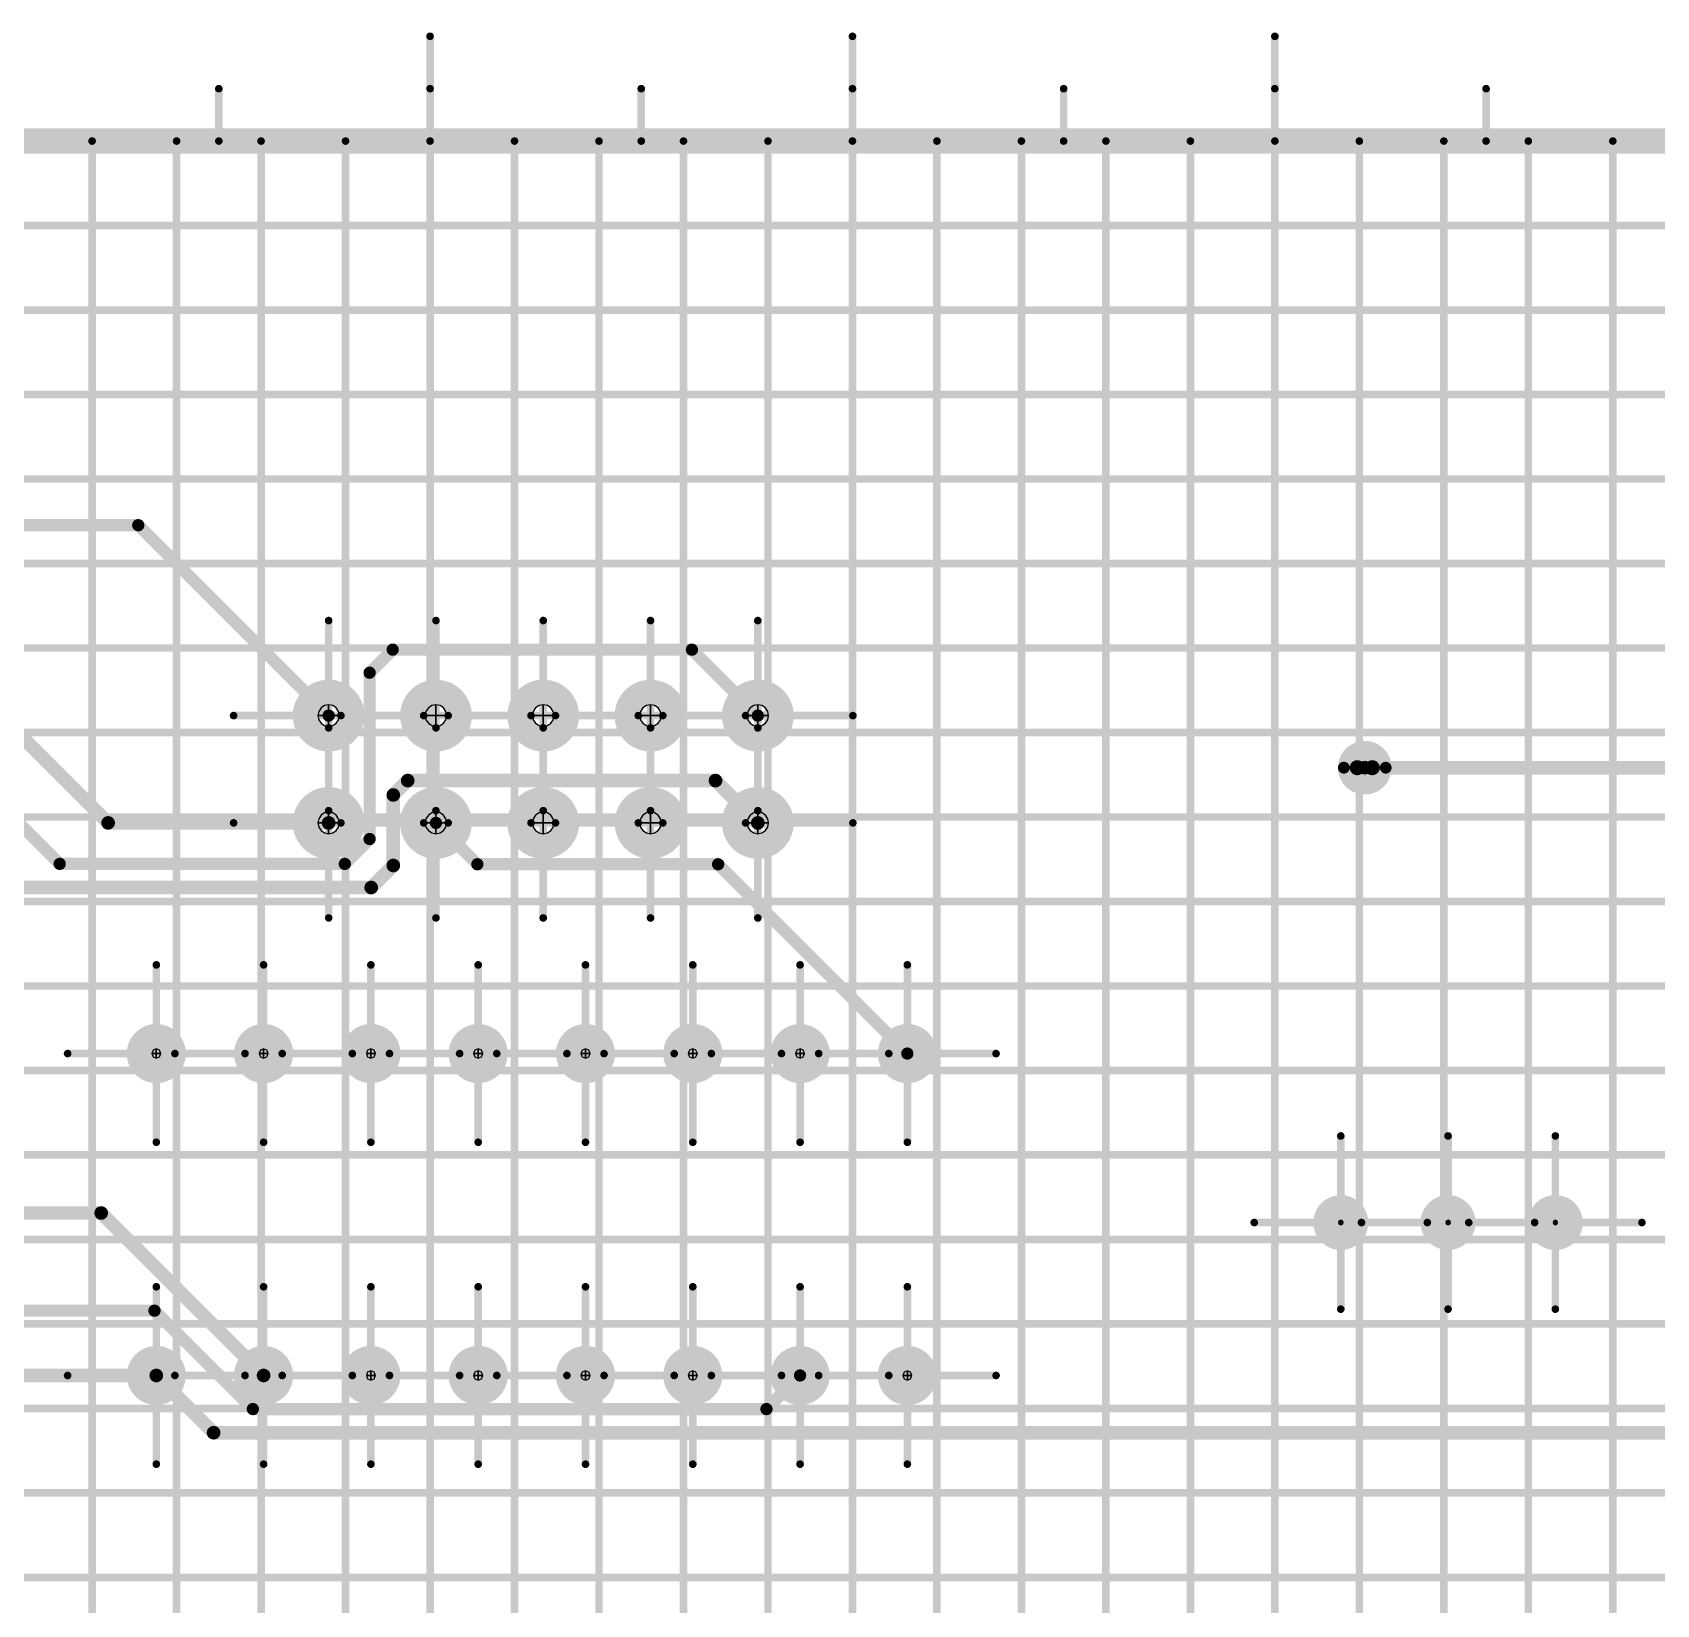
# Model space of a CAD drawing. Header units: millimetres. Extents: x 57 to 898, y 51 to 645.
# Drawn here: x 649.65 to 688.1, y 482.78 to 519.99 of the extents above; entities that cross this region are included whole.
import ezdxf

# ---------------------------------------------------------------- set-up
doc = ezdxf.new("R2010")
doc.units = ezdxf.units.MM
for name, color, linetype in [('Mechanical11', 56, 'Continuous'), ('Mechanical12', 56, 'Continuous'), ('Mechanical7', 56, 'Continuous'), ('Mechanical9', 56, 'Continuous')]:
    doc.layers.add(name, color=color, linetype=linetype)

msp = doc.modelspace()

# ---------------------------------------------------------------- linework, layer by layer
at = {"layer": 'Mechanical11', "color": 7}
for p, q in [((656.665, 503.823), (656.41, 503.823)), ((656.41, 503.823), (656.429, 503.726)), ((656.429, 503.726), (656.485, 503.643)), ((656.665, 503.568), (656.665, 503.823)), ((656.665, 503.823), (656.665, 503.568)), ((656.92, 503.823), (656.665, 503.823)), ((656.845, 503.643), (656.9, 503.726)), ((656.9, 503.726), (656.92, 503.823)), ((659.205, 503.823), (658.95, 503.823)), ((658.95, 503.823), (658.969, 503.726)), ((658.969, 503.726), (659.025, 503.643)), ((659.205, 503.568), (659.205, 503.823)), ((659.205, 503.823), (659.205, 503.568)), ((659.46, 503.823), (659.205, 503.823)), ((659.385, 503.643), (659.44, 503.726)), ((659.44, 503.726), (659.46, 503.823)), ((661.745, 503.823), (661.49, 503.823)), ((661.49, 503.823), (661.509, 503.726)), ((661.509, 503.726), (661.565, 503.643)), ((661.745, 503.568), (661.745, 503.823)), ((661.745, 503.823), (661.745, 503.568)), ((662, 503.823), (661.745, 503.823)), ((661.925, 503.643), (661.98, 503.726)), ((661.98, 503.726), (662, 503.823)), ((664.285, 503.823), (664.03, 503.823)), ((664.03, 503.823), (664.049, 503.726)), ((664.049, 503.726), (664.105, 503.643)), ((664.285, 503.568), (664.285, 503.823)), ((664.285, 503.823), (664.285, 503.568)), ((664.54, 503.823), (664.285, 503.823)), ((664.465, 503.643), (664.52, 503.726)), ((664.52, 503.726), (664.54, 503.823)), ((666.825, 503.823), (666.57, 503.823)), ((666.57, 503.823), (666.589, 503.726)), ((666.589, 503.726), (666.645, 503.643)), ((666.825, 503.568), (666.825, 503.823)), ((666.825, 503.823), (666.825, 503.568)), ((667.08, 503.823), (666.825, 503.823)), ((667.005, 503.643), (667.06, 503.726)), ((667.06, 503.726), (667.08, 503.823)), ((656.485, 503.643), (656.567, 503.588)), ((656.567, 503.588), (656.665, 503.568)), ((656.665, 503.568), (656.762, 503.588)), ((656.762, 503.588), (656.845, 503.643)), ((659.025, 503.643), (659.107, 503.588)), ((659.107, 503.588), (659.205, 503.568)), ((659.205, 503.568), (659.302, 503.588)), ((659.302, 503.588), (659.385, 503.643)), ((661.565, 503.643), (661.647, 503.588)), ((661.647, 503.588), (661.745, 503.568)), ((661.745, 503.568), (661.842, 503.588)), ((661.842, 503.588), (661.925, 503.643)), ((664.105, 503.643), (664.187, 503.588)), ((664.187, 503.588), (664.285, 503.568)), ((664.285, 503.568), (664.382, 503.588)), ((664.382, 503.588), (664.465, 503.643)), ((666.645, 503.643), (666.727, 503.588)), ((666.727, 503.588), (666.825, 503.568)), ((666.825, 503.568), (666.922, 503.588)), ((666.922, 503.588), (667.005, 503.643)), ((656.665, 501.283), (656.41, 501.283)), ((656.41, 501.283), (656.429, 501.186)), ((656.429, 501.186), (656.485, 501.103)), ((656.485, 501.103), (656.567, 501.048)), ((656.567, 501.048), (656.665, 501.028)), ((656.665, 501.028), (656.665, 501.283)), ((656.665, 501.283), (656.665, 501.028)), ((656.92, 501.283), (656.665, 501.283)), ((656.665, 501.028), (656.762, 501.048)), ((656.762, 501.048), (656.845, 501.103)), ((656.845, 501.103), (656.9, 501.186)), ((656.9, 501.186), (656.92, 501.283)), ((659.205, 501.283), (658.95, 501.283)), ((658.95, 501.283), (658.969, 501.186)), ((658.969, 501.186), (659.025, 501.103)), ((659.025, 501.103), (659.107, 501.048)), ((659.107, 501.048), (659.205, 501.028)), ((659.205, 501.028), (659.205, 501.283)), ((659.205, 501.283), (659.205, 501.028)), ((659.46, 501.283), (659.205, 501.283)), ((659.205, 501.028), (659.302, 501.048)), ((659.302, 501.048), (659.385, 501.103)), ((659.385, 501.103), (659.44, 501.186)), ((659.44, 501.186), (659.46, 501.283)), ((661.745, 501.283), (661.49, 501.283)), ((661.49, 501.283), (661.509, 501.186)), ((661.509, 501.186), (661.565, 501.103)), ((661.565, 501.103), (661.647, 501.048)), ((661.647, 501.048), (661.745, 501.028)), ((661.745, 501.028), (661.745, 501.283)), ((661.745, 501.283), (661.745, 501.028)), ((662, 501.283), (661.745, 501.283)), ((661.745, 501.028), (661.842, 501.048)), ((661.842, 501.048), (661.925, 501.103)), ((661.925, 501.103), (661.98, 501.186)), ((661.98, 501.186), (662, 501.283)), ((664.285, 501.283), (664.03, 501.283)), ((664.03, 501.283), (664.049, 501.186)), ((664.049, 501.186), (664.105, 501.103)), ((664.105, 501.103), (664.187, 501.048)), ((664.187, 501.048), (664.285, 501.028)), ((664.285, 501.028), (664.285, 501.283)), ((664.285, 501.283), (664.285, 501.028)), ((664.54, 501.283), (664.285, 501.283)), ((664.285, 501.028), (664.382, 501.048)), ((664.382, 501.048), (664.465, 501.103)), ((664.465, 501.103), (664.52, 501.186)), ((664.52, 501.186), (664.54, 501.283)), ((666.825, 501.283), (666.57, 501.283)), ((666.57, 501.283), (666.589, 501.186)), ((666.589, 501.186), (666.645, 501.103)), ((666.645, 501.103), (666.727, 501.048)), ((666.727, 501.048), (666.825, 501.028)), ((666.825, 501.028), (666.825, 501.283)), ((666.825, 501.283), (666.825, 501.028)), ((667.08, 501.283), (666.825, 501.283)), ((666.825, 501.028), (666.922, 501.048)), ((666.922, 501.048), (667.005, 501.103)), ((667.005, 501.103), (667.06, 501.186)), ((667.06, 501.186), (667.08, 501.283)), ((652.508, 495.9), (652.477, 495.823)), ((652.477, 495.823), (652.585, 495.823)), ((652.585, 495.932), (652.508, 495.9)), ((652.661, 495.9), (652.585, 495.932)), ((652.585, 495.932), (652.585, 495.823)), ((652.585, 495.823), (652.585, 495.932)), ((652.585, 495.823), (652.693, 495.823)), ((652.693, 495.823), (652.661, 495.9)), ((655.048, 495.9), (655.017, 495.823)), ((655.017, 495.823), (655.125, 495.823)), ((655.125, 495.932), (655.048, 495.9)), ((655.201, 495.9), (655.125, 495.932)), ((655.125, 495.932), (655.125, 495.823)), ((655.125, 495.823), (655.125, 495.932)), ((655.125, 495.823), (655.233, 495.823)), ((655.233, 495.823), (655.201, 495.9)), ((657.588, 495.9), (657.557, 495.823)), ((657.557, 495.823), (657.665, 495.823)), ((657.665, 495.932), (657.588, 495.9)), ((657.741, 495.9), (657.665, 495.932)), ((657.665, 495.932), (657.665, 495.823)), ((657.665, 495.823), (657.665, 495.932)), ((657.665, 495.823), (657.773, 495.823)), ((657.773, 495.823), (657.741, 495.9)), ((660.128, 495.9), (660.097, 495.823)), ((660.097, 495.823), (660.205, 495.823)), ((660.205, 495.932), (660.128, 495.9)), ((660.281, 495.9), (660.205, 495.932)), ((660.205, 495.932), (660.205, 495.823)), ((660.205, 495.823), (660.205, 495.932)), ((660.205, 495.823), (660.313, 495.823)), ((660.313, 495.823), (660.281, 495.9)), ((662.668, 495.9), (662.637, 495.823)), ((662.637, 495.823), (662.745, 495.823)), ((662.745, 495.932), (662.668, 495.9)), ((662.821, 495.9), (662.745, 495.932)), ((662.745, 495.932), (662.745, 495.823)), ((662.745, 495.823), (662.745, 495.932)), ((662.745, 495.823), (662.853, 495.823)), ((662.853, 495.823), (662.821, 495.9)), ((665.208, 495.9), (665.177, 495.823)), ((665.177, 495.823), (665.285, 495.823)), ((665.285, 495.932), (665.208, 495.9)), ((665.361, 495.9), (665.285, 495.932)), ((665.285, 495.932), (665.285, 495.823)), ((665.285, 495.823), (665.285, 495.932)), ((665.285, 495.823), (665.393, 495.823)), ((665.393, 495.823), (665.361, 495.9)), ((667.748, 495.9), (667.717, 495.823)), ((667.717, 495.823), (667.825, 495.823)), ((667.825, 495.932), (667.748, 495.9)), ((667.901, 495.9), (667.825, 495.932)), ((667.825, 495.932), (667.825, 495.823)), ((667.825, 495.823), (667.825, 495.932)), ((667.825, 495.823), (667.933, 495.823)), ((667.933, 495.823), (667.901, 495.9)), ((670.288, 495.9), (670.257, 495.823)), ((670.257, 495.823), (670.365, 495.823)), ((670.365, 495.932), (670.288, 495.9)), ((670.441, 495.9), (670.365, 495.932)), ((670.365, 495.932), (670.365, 495.823)), ((670.365, 495.823), (670.365, 495.932)), ((670.365, 495.823), (670.473, 495.823)), ((670.473, 495.823), (670.441, 495.9)), ((680.587, 491.862), (680.571, 491.823)), ((680.571, 491.823), (680.625, 491.823)), ((680.625, 491.877), (680.587, 491.862)), ((680.663, 491.862), (680.625, 491.877)), ((680.625, 491.877), (680.625, 491.823)), ((680.625, 491.823), (680.625, 491.877)), ((680.625, 491.823), (680.679, 491.823)), ((680.625, 491.823), (680.625, 491.769)), ((680.679, 491.823), (680.625, 491.823)), ((680.625, 491.769), (680.663, 491.785)), ((680.679, 491.823), (680.663, 491.862)), ((680.663, 491.785), (680.679, 491.823)), ((683.127, 491.862), (683.111, 491.823)), ((683.111, 491.823), (683.165, 491.823)), ((683.165, 491.877), (683.127, 491.862)), ((683.203, 491.862), (683.165, 491.877)), ((683.165, 491.877), (683.165, 491.823)), ((683.165, 491.823), (683.165, 491.877)), ((683.165, 491.823), (683.219, 491.823)), ((683.165, 491.823), (683.165, 491.769)), ((683.219, 491.823), (683.165, 491.823)), ((683.165, 491.769), (683.203, 491.785)), ((683.219, 491.823), (683.203, 491.862)), ((683.203, 491.785), (683.219, 491.823)), ((685.667, 491.862), (685.651, 491.823)), ((685.651, 491.823), (685.705, 491.823)), ((685.705, 491.877), (685.667, 491.862)), ((685.743, 491.862), (685.705, 491.877)), ((685.705, 491.877), (685.705, 491.823)), ((685.705, 491.823), (685.705, 491.877)), ((685.705, 491.823), (685.759, 491.823)), ((685.705, 491.823), (685.705, 491.769)), ((685.759, 491.823), (685.705, 491.823)), ((685.705, 491.769), (685.743, 491.785)), ((685.759, 491.823), (685.743, 491.862)), ((685.743, 491.785), (685.759, 491.823)), ((652.508, 488.28), (652.477, 488.203)), ((652.585, 488.312), (652.508, 488.28)), ((652.661, 488.28), (652.585, 488.312)), ((652.585, 488.312), (652.585, 488.203)), ((652.585, 488.203), (652.585, 488.312)), ((652.693, 488.203), (652.661, 488.28)), ((655.048, 488.28), (655.017, 488.203)), ((655.125, 488.312), (655.048, 488.28)), ((655.201, 488.28), (655.125, 488.312)), ((655.125, 488.312), (655.125, 488.203)), ((655.125, 488.203), (655.125, 488.312)), ((655.233, 488.203), (655.201, 488.28)), ((657.588, 488.28), (657.557, 488.203)), ((657.665, 488.312), (657.588, 488.28)), ((657.741, 488.28), (657.665, 488.312)), ((657.665, 488.312), (657.665, 488.203)), ((657.665, 488.203), (657.665, 488.312)), ((657.773, 488.203), (657.741, 488.28)), ((660.128, 488.28), (660.097, 488.203)), ((660.205, 488.312), (660.128, 488.28)), ((660.281, 488.28), (660.205, 488.312)), ((660.205, 488.312), (660.205, 488.203)), ((660.205, 488.203), (660.205, 488.312)), ((660.313, 488.203), (660.281, 488.28)), ((662.668, 488.28), (662.637, 488.203)), ((662.745, 488.312), (662.668, 488.28)), ((662.821, 488.28), (662.745, 488.312)), ((662.745, 488.312), (662.745, 488.203)), ((662.745, 488.203), (662.745, 488.312)), ((662.853, 488.203), (662.821, 488.28)), ((665.208, 488.28), (665.177, 488.203)), ((665.285, 488.312), (665.208, 488.28)), ((665.361, 488.28), (665.285, 488.312)), ((665.285, 488.312), (665.285, 488.203)), ((665.285, 488.203), (665.285, 488.312)), ((665.393, 488.203), (665.361, 488.28)), ((667.748, 488.28), (667.717, 488.203)), ((667.825, 488.312), (667.748, 488.28)), ((667.901, 488.28), (667.825, 488.312)), ((667.825, 488.312), (667.825, 488.203)), ((667.825, 488.203), (667.825, 488.312)), ((667.933, 488.203), (667.901, 488.28)), ((670.288, 488.28), (670.257, 488.203)), ((670.365, 488.312), (670.288, 488.28)), ((670.441, 488.28), (670.365, 488.312)), ((670.365, 488.312), (670.365, 488.203)), ((670.365, 488.203), (670.365, 488.312)), ((670.473, 488.203), (670.441, 488.28)), ((652.477, 488.203), (652.585, 488.203)), ((652.585, 488.203), (652.693, 488.203)), ((655.017, 488.203), (655.125, 488.203)), ((655.125, 488.203), (655.233, 488.203)), ((657.557, 488.203), (657.665, 488.203)), ((657.665, 488.203), (657.773, 488.203)), ((660.097, 488.203), (660.205, 488.203)), ((660.205, 488.203), (660.313, 488.203)), ((662.637, 488.203), (662.745, 488.203)), ((662.745, 488.203), (662.853, 488.203)), ((665.177, 488.203), (665.285, 488.203)), ((665.285, 488.203), (665.393, 488.203)), ((667.717, 488.203), (667.825, 488.203)), ((667.825, 488.203), (667.933, 488.203)), ((670.257, 488.203), (670.365, 488.203)), ((670.365, 488.203), (670.473, 488.203))]:
    msp.add_line(p, q, dxfattribs=at)
for points, const_width in [([(681.371, 502.59, 1), (681.015, 502.59, 1)], 0.356), ([(680.926, 502.59, 1), (681.104, 502.59, 1)], 0.178), ([(681.282, 502.59, 1), (681.46, 502.59, 1)], 0.178)]:
    msp.add_lwpolyline(points, format="xyb", close=True, dxfattribs=dict(at, const_width=const_width))
at = {"layer": 'Mechanical12', "color": 7}
for p, q in [((656.567, 504.059), (656.485, 504.004)), ((656.665, 504.078), (656.567, 504.059)), ((656.665, 504.078), (656.665, 503.823)), ((656.762, 504.059), (656.665, 504.078)), ((656.665, 503.823), (656.665, 504.078)), ((656.845, 504.004), (656.762, 504.059)), ((659.107, 504.059), (659.025, 504.004)), ((659.205, 504.078), (659.107, 504.059)), ((659.205, 504.078), (659.205, 503.823)), ((659.302, 504.059), (659.205, 504.078)), ((659.205, 503.823), (659.205, 504.078)), ((659.385, 504.004), (659.302, 504.059)), ((661.647, 504.059), (661.565, 504.004)), ((661.745, 504.078), (661.647, 504.059)), ((661.745, 504.078), (661.745, 503.823)), ((661.842, 504.059), (661.745, 504.078)), ((661.745, 503.823), (661.745, 504.078)), ((661.925, 504.004), (661.842, 504.059)), ((664.187, 504.059), (664.105, 504.004)), ((664.285, 504.078), (664.187, 504.059)), ((664.285, 504.078), (664.285, 503.823)), ((664.382, 504.059), (664.285, 504.078)), ((664.285, 503.823), (664.285, 504.078)), ((664.465, 504.004), (664.382, 504.059)), ((666.727, 504.059), (666.645, 504.004)), ((666.825, 504.078), (666.727, 504.059)), ((666.825, 504.078), (666.825, 503.823)), ((666.922, 504.059), (666.825, 504.078)), ((666.825, 503.823), (666.825, 504.078)), ((667.005, 504.004), (666.922, 504.059)), ((656.429, 503.921), (656.41, 503.823)), ((656.41, 503.823), (656.665, 503.823)), ((656.485, 504.004), (656.429, 503.921)), ((656.665, 503.823), (656.92, 503.823)), ((656.9, 503.921), (656.845, 504.004)), ((656.92, 503.823), (656.9, 503.921)), ((658.969, 503.921), (658.95, 503.823)), ((658.95, 503.823), (659.205, 503.823)), ((659.025, 504.004), (658.969, 503.921)), ((659.205, 503.823), (659.46, 503.823)), ((659.44, 503.921), (659.385, 504.004)), ((659.46, 503.823), (659.44, 503.921)), ((661.509, 503.921), (661.49, 503.823)), ((661.49, 503.823), (661.745, 503.823)), ((661.565, 504.004), (661.509, 503.921)), ((661.745, 503.823), (662, 503.823)), ((661.98, 503.921), (661.925, 504.004)), ((662, 503.823), (661.98, 503.921)), ((664.049, 503.921), (664.03, 503.823)), ((664.03, 503.823), (664.285, 503.823)), ((664.105, 504.004), (664.049, 503.921)), ((664.285, 503.823), (664.54, 503.823)), ((664.52, 503.921), (664.465, 504.004)), ((664.54, 503.823), (664.52, 503.921)), ((666.589, 503.921), (666.57, 503.823)), ((666.57, 503.823), (666.825, 503.823)), ((666.645, 504.004), (666.589, 503.921)), ((666.825, 503.823), (667.08, 503.823)), ((667.06, 503.921), (667.005, 504.004)), ((667.08, 503.823), (667.06, 503.921)), ((656.429, 501.381), (656.41, 501.283)), ((656.485, 501.464), (656.429, 501.381)), ((656.567, 501.519), (656.485, 501.464)), ((656.665, 501.538), (656.567, 501.519)), ((656.665, 501.538), (656.665, 501.283)), ((656.762, 501.519), (656.665, 501.538)), ((656.665, 501.283), (656.665, 501.538)), ((656.845, 501.464), (656.762, 501.519)), ((656.9, 501.381), (656.845, 501.464)), ((656.92, 501.283), (656.9, 501.381)), ((658.969, 501.381), (658.95, 501.283)), ((659.025, 501.464), (658.969, 501.381)), ((659.107, 501.519), (659.025, 501.464)), ((659.205, 501.538), (659.107, 501.519)), ((659.205, 501.538), (659.205, 501.283)), ((659.302, 501.519), (659.205, 501.538)), ((659.205, 501.283), (659.205, 501.538)), ((659.385, 501.464), (659.302, 501.519)), ((659.44, 501.381), (659.385, 501.464)), ((659.46, 501.283), (659.44, 501.381)), ((661.509, 501.381), (661.49, 501.283)), ((661.565, 501.464), (661.509, 501.381)), ((661.647, 501.519), (661.565, 501.464)), ((661.745, 501.538), (661.647, 501.519)), ((661.745, 501.538), (661.745, 501.283)), ((661.842, 501.519), (661.745, 501.538)), ((661.745, 501.283), (661.745, 501.538)), ((661.925, 501.464), (661.842, 501.519)), ((661.98, 501.381), (661.925, 501.464)), ((662, 501.283), (661.98, 501.381)), ((664.049, 501.381), (664.03, 501.283)), ((664.105, 501.464), (664.049, 501.381)), ((664.187, 501.519), (664.105, 501.464)), ((664.285, 501.538), (664.187, 501.519)), ((664.285, 501.538), (664.285, 501.283)), ((664.382, 501.519), (664.285, 501.538)), ((664.285, 501.283), (664.285, 501.538)), ((664.465, 501.464), (664.382, 501.519)), ((664.52, 501.381), (664.465, 501.464)), ((664.54, 501.283), (664.52, 501.381)), ((666.589, 501.381), (666.57, 501.283)), ((666.645, 501.464), (666.589, 501.381)), ((666.727, 501.519), (666.645, 501.464)), ((666.825, 501.538), (666.727, 501.519)), ((666.825, 501.538), (666.825, 501.283)), ((666.922, 501.519), (666.825, 501.538)), ((666.825, 501.283), (666.825, 501.538)), ((667.005, 501.464), (666.922, 501.519)), ((667.06, 501.381), (667.005, 501.464)), ((667.08, 501.283), (667.06, 501.381)), ((656.41, 501.283), (656.665, 501.283)), ((656.665, 501.283), (656.92, 501.283)), ((658.95, 501.283), (659.205, 501.283)), ((659.205, 501.283), (659.46, 501.283)), ((661.49, 501.283), (661.745, 501.283)), ((661.745, 501.283), (662, 501.283)), ((664.03, 501.283), (664.285, 501.283)), ((664.285, 501.283), (664.54, 501.283)), ((666.57, 501.283), (666.825, 501.283)), ((666.825, 501.283), (667.08, 501.283)), ((652.585, 495.823), (652.477, 495.823)), ((652.477, 495.823), (652.508, 495.747)), ((652.508, 495.747), (652.585, 495.715)), ((652.585, 495.715), (652.585, 495.823)), ((652.693, 495.823), (652.585, 495.823)), ((652.585, 495.823), (652.585, 495.715)), ((652.585, 495.715), (652.661, 495.747)), ((652.661, 495.747), (652.693, 495.823)), ((655.125, 495.823), (655.017, 495.823)), ((655.017, 495.823), (655.048, 495.747)), ((655.048, 495.747), (655.125, 495.715)), ((655.125, 495.715), (655.125, 495.823)), ((655.233, 495.823), (655.125, 495.823)), ((655.125, 495.823), (655.125, 495.715)), ((655.125, 495.715), (655.201, 495.747)), ((655.201, 495.747), (655.233, 495.823)), ((657.665, 495.823), (657.557, 495.823)), ((657.557, 495.823), (657.588, 495.747)), ((657.588, 495.747), (657.665, 495.715)), ((657.665, 495.715), (657.665, 495.823)), ((657.773, 495.823), (657.665, 495.823)), ((657.665, 495.823), (657.665, 495.715)), ((657.665, 495.715), (657.741, 495.747)), ((657.741, 495.747), (657.773, 495.823)), ((660.205, 495.823), (660.097, 495.823)), ((660.097, 495.823), (660.128, 495.747)), ((660.128, 495.747), (660.205, 495.715)), ((660.205, 495.715), (660.205, 495.823)), ((660.313, 495.823), (660.205, 495.823)), ((660.205, 495.823), (660.205, 495.715)), ((660.205, 495.715), (660.281, 495.747)), ((660.281, 495.747), (660.313, 495.823)), ((662.745, 495.823), (662.637, 495.823)), ((662.637, 495.823), (662.668, 495.747)), ((662.668, 495.747), (662.745, 495.715)), ((662.745, 495.715), (662.745, 495.823)), ((662.853, 495.823), (662.745, 495.823)), ((662.745, 495.823), (662.745, 495.715)), ((662.745, 495.715), (662.821, 495.747)), ((662.821, 495.747), (662.853, 495.823)), ((665.285, 495.823), (665.177, 495.823)), ((665.177, 495.823), (665.208, 495.747)), ((665.208, 495.747), (665.285, 495.715)), ((665.285, 495.715), (665.285, 495.823)), ((665.393, 495.823), (665.285, 495.823)), ((665.285, 495.823), (665.285, 495.715)), ((665.285, 495.715), (665.361, 495.747)), ((665.361, 495.747), (665.393, 495.823)), ((667.825, 495.823), (667.717, 495.823)), ((667.717, 495.823), (667.748, 495.747)), ((667.748, 495.747), (667.825, 495.715)), ((667.825, 495.715), (667.825, 495.823)), ((667.933, 495.823), (667.825, 495.823)), ((667.825, 495.823), (667.825, 495.715)), ((667.825, 495.715), (667.901, 495.747)), ((667.901, 495.747), (667.933, 495.823)), ((670.365, 495.823), (670.257, 495.823)), ((670.257, 495.823), (670.288, 495.747)), ((670.288, 495.747), (670.365, 495.715)), ((670.365, 495.715), (670.365, 495.823)), ((670.473, 495.823), (670.365, 495.823)), ((670.365, 495.823), (670.365, 495.715)), ((670.365, 495.715), (670.441, 495.747)), ((670.441, 495.747), (670.473, 495.823)), ((680.625, 491.823), (680.571, 491.823)), ((680.571, 491.823), (680.587, 491.785)), ((680.587, 491.785), (680.625, 491.769)), ((680.625, 491.769), (680.625, 491.823)), ((683.165, 491.823), (683.111, 491.823)), ((683.111, 491.823), (683.127, 491.785)), ((683.127, 491.785), (683.165, 491.769)), ((683.165, 491.769), (683.165, 491.823)), ((685.705, 491.823), (685.651, 491.823)), ((685.651, 491.823), (685.667, 491.785)), ((685.667, 491.785), (685.705, 491.769)), ((685.705, 491.769), (685.705, 491.823)), ((652.585, 488.203), (652.477, 488.203)), ((652.477, 488.203), (652.508, 488.127)), ((652.508, 488.127), (652.585, 488.095)), ((652.585, 488.095), (652.585, 488.203)), ((652.693, 488.203), (652.585, 488.203)), ((652.585, 488.203), (652.585, 488.095)), ((652.585, 488.095), (652.661, 488.127)), ((652.661, 488.127), (652.693, 488.203)), ((655.125, 488.203), (655.017, 488.203)), ((655.017, 488.203), (655.048, 488.127)), ((655.048, 488.127), (655.125, 488.095)), ((655.125, 488.095), (655.125, 488.203)), ((655.233, 488.203), (655.125, 488.203)), ((655.125, 488.203), (655.125, 488.095)), ((655.125, 488.095), (655.201, 488.127)), ((655.201, 488.127), (655.233, 488.203)), ((657.665, 488.203), (657.557, 488.203)), ((657.557, 488.203), (657.588, 488.127)), ((657.588, 488.127), (657.665, 488.095)), ((657.665, 488.095), (657.665, 488.203)), ((657.773, 488.203), (657.665, 488.203)), ((657.665, 488.203), (657.665, 488.095)), ((657.665, 488.095), (657.741, 488.127)), ((657.741, 488.127), (657.773, 488.203)), ((660.205, 488.203), (660.097, 488.203)), ((660.097, 488.203), (660.128, 488.127)), ((660.128, 488.127), (660.205, 488.095)), ((660.205, 488.095), (660.205, 488.203)), ((660.313, 488.203), (660.205, 488.203)), ((660.205, 488.203), (660.205, 488.095)), ((660.205, 488.095), (660.281, 488.127)), ((660.281, 488.127), (660.313, 488.203)), ((662.745, 488.203), (662.637, 488.203)), ((662.637, 488.203), (662.668, 488.127)), ((662.668, 488.127), (662.745, 488.095)), ((662.745, 488.095), (662.745, 488.203)), ((662.853, 488.203), (662.745, 488.203)), ((662.745, 488.203), (662.745, 488.095)), ((662.745, 488.095), (662.821, 488.127)), ((662.821, 488.127), (662.853, 488.203)), ((665.285, 488.203), (665.177, 488.203)), ((665.177, 488.203), (665.208, 488.127)), ((665.208, 488.127), (665.285, 488.095)), ((665.285, 488.095), (665.285, 488.203)), ((665.393, 488.203), (665.285, 488.203)), ((665.285, 488.203), (665.285, 488.095)), ((665.285, 488.095), (665.361, 488.127)), ((665.361, 488.127), (665.393, 488.203)), ((667.825, 488.203), (667.717, 488.203)), ((667.717, 488.203), (667.748, 488.127)), ((667.748, 488.127), (667.825, 488.095)), ((667.825, 488.095), (667.825, 488.203)), ((667.933, 488.203), (667.825, 488.203)), ((667.825, 488.203), (667.825, 488.095)), ((667.825, 488.095), (667.901, 488.127)), ((667.901, 488.127), (667.933, 488.203)), ((670.365, 488.203), (670.257, 488.203)), ((670.257, 488.203), (670.288, 488.127)), ((670.288, 488.127), (670.365, 488.095)), ((670.365, 488.095), (670.365, 488.203)), ((670.473, 488.203), (670.365, 488.203)), ((670.365, 488.203), (670.365, 488.095)), ((670.365, 488.095), (670.441, 488.127)), ((670.441, 488.127), (670.473, 488.203))]:
    msp.add_line(p, q, dxfattribs=at)
for points, const_width in [([(619.065, 517.423), (740.165, 517.423)], 0.6), ([(619.065, 517.423), (740.165, 517.423)], 0.6), ([(627.904, 508.33), (652.158, 508.33)], 0.29), ([(652.158, 508.33), (656.665, 503.823)], 0.29), ([(645.905, 506.823), (651.445, 501.283)], 0.323), ([(657.635, 504.838), (658.181, 505.384)], 0.29), ([(658.181, 505.384), (665.264, 505.384)], 0.29), ([(665.264, 505.384), (666.825, 503.823)], 0.29), ([(657.635, 500.901), (657.635, 504.838)], 0.29), ([(647.868, 502.742), (650.297, 500.313)], 0.29), ([(681.193, 502.59), (697.398, 502.59)], 0.323), ([(658.195, 501.944), (658.536, 502.285)], 0.323), ([(658.536, 502.285), (665.823, 502.285)], 0.323), ([(665.823, 502.285), (666.825, 501.283)], 0.323), ([(658.195, 500.275), (658.195, 501.944)], 0.323), ([(651.445, 501.283), (656.665, 501.283)], 0.323), ([(659.205, 501.283), (660.184, 500.304)], 0.29), ([(657.047, 500.313), (657.635, 500.901)], 0.29), ([(650.297, 500.313), (657.047, 500.313)], 0.29), ([(657.673, 499.753), (658.195, 500.275)], 0.323), ([(660.184, 500.304), (665.884, 500.304)], 0.29), ([(665.884, 500.304), (670.365, 495.823)], 0.29), ([(647.895, 499.753), (657.673, 499.753)], 0.323), ([(646.139, 492.049), (651.279, 492.049)], 0.323), ([(651.279, 492.049), (655.125, 488.203)], 0.323), ([(642.23, 489.737), (652.542, 489.737)], 0.29), ([(652.542, 489.737), (654.871, 487.408)], 0.29), ([(646.075, 488.203), (652.585, 488.203)], 0.323), ([(652.585, 488.203), (653.94, 486.848)], 0.323), ([(667.03, 487.408), (667.825, 488.203)], 0.29), ([(654.871, 487.408), (667.03, 487.408)], 0.29), ([(653.94, 486.848), (712.189, 486.848)], 0.323)]:
    msp.add_lwpolyline(points, dxfattribs=dict(at, const_width=const_width))
for points, const_width in [([(652.085, 508.33, 1), (652.23, 508.33, 1)], 0.145), ([(652.085, 508.33, 1), (652.23, 508.33, 1)], 0.145), ([(658.108, 505.384, 1), (658.253, 505.384, 1)], 0.145), ([(658.108, 505.384, 1), (658.253, 505.384, 1)], 0.145), ([(665.192, 505.384, 1), (665.337, 505.384, 1)], 0.145), ([(665.192, 505.384, 1), (665.337, 505.384, 1)], 0.145), ([(657.562, 504.838, 1), (657.707, 504.838, 1)], 0.145), ([(657.562, 504.838, 1), (657.707, 504.838, 1)], 0.145), ([(657.215, 503.823, 1), (656.115, 503.823, 1)], 0.6), ([(659.755, 503.823, 1), (658.655, 503.823, 1)], 0.6), ([(662.295, 503.823, 1), (661.195, 503.823, 1)], 0.6), ([(664.835, 503.823, 1), (663.735, 503.823, 1)], 0.6), ([(667.375, 503.823, 1), (666.275, 503.823, 1)], 0.6), ([(655.965, 503.823, 1), (656.265, 503.823, 1)], 0.3), ([(657.065, 503.823, 1), (657.365, 503.823, 1)], 0.3), ([(658.505, 503.823, 1), (658.805, 503.823, 1)], 0.3), ([(659.605, 503.823, 1), (659.905, 503.823, 1)], 0.3), ([(661.045, 503.823, 1), (661.345, 503.823, 1)], 0.3), ([(662.145, 503.823, 1), (662.445, 503.823, 1)], 0.3), ([(663.585, 503.823, 1), (663.885, 503.823, 1)], 0.3), ([(664.685, 503.823, 1), (664.985, 503.823, 1)], 0.3), ([(666.125, 503.823, 1), (666.425, 503.823, 1)], 0.3), ([(667.225, 503.823, 1), (667.525, 503.823, 1)], 0.3), ([(656.592, 503.823, 1), (656.737, 503.823, 1)], 0.145), ([(666.752, 503.823, 1), (666.897, 503.823, 1)], 0.145), ([(681.688, 502.59, 1), (680.698, 502.59, 1)], 0.279), ([(680.628, 502.59, 1), (680.768, 502.59, 1)], 0.14), ([(681.112, 502.59, 1), (681.274, 502.59, 1)], 0.161), ([(681.619, 502.59, 1), (681.758, 502.59, 1)], 0.14), ([(657.215, 501.283, 1), (656.115, 501.283, 1)], 0.6), ([(659.755, 501.283, 1), (658.655, 501.283, 1)], 0.6), ([(658.456, 502.285, 1), (658.617, 502.285, 1)], 0.161), ([(658.456, 502.285, 1), (658.617, 502.285, 1)], 0.161), ([(662.295, 501.283, 1), (661.195, 501.283, 1)], 0.6), ([(664.835, 501.283, 1), (663.735, 501.283, 1)], 0.6), ([(665.742, 502.285, 1), (665.904, 502.285, 1)], 0.161), ([(665.742, 502.285, 1), (665.904, 502.285, 1)], 0.161), ([(667.375, 501.283, 1), (666.275, 501.283, 1)], 0.6), ([(658.115, 501.944, 1), (658.276, 501.944, 1)], 0.161), ([(658.115, 501.944, 1), (658.276, 501.944, 1)], 0.161), ([(651.364, 501.283, 1), (651.525, 501.283, 1)], 0.161), ([(651.364, 501.283, 1), (651.525, 501.283, 1)], 0.161), ([(655.965, 501.283, 1), (656.265, 501.283, 1)], 0.3), ([(656.584, 501.283, 1), (656.746, 501.283, 1)], 0.161), ([(657.065, 501.283, 1), (657.365, 501.283, 1)], 0.3), ([(658.505, 501.283, 1), (658.805, 501.283, 1)], 0.3), ([(659.132, 501.283, 1), (659.277, 501.283, 1)], 0.145), ([(659.605, 501.283, 1), (659.905, 501.283, 1)], 0.3), ([(661.045, 501.283, 1), (661.345, 501.283, 1)], 0.3), ([(662.145, 501.283, 1), (662.445, 501.283, 1)], 0.3), ([(663.585, 501.283, 1), (663.885, 501.283, 1)], 0.3), ([(664.685, 501.283, 1), (664.985, 501.283, 1)], 0.3), ([(666.125, 501.283, 1), (666.425, 501.283, 1)], 0.3), ([(666.744, 501.283, 1), (666.906, 501.283, 1)], 0.161), ([(667.225, 501.283, 1), (667.525, 501.283, 1)], 0.3), ([(657.562, 500.901, 1), (657.707, 500.901, 1)], 0.145), ([(657.562, 500.901, 1), (657.707, 500.901, 1)], 0.145), ([(650.225, 500.313, 1), (650.37, 500.313, 1)], 0.145), ([(650.225, 500.313, 1), (650.37, 500.313, 1)], 0.145), ([(656.975, 500.313, 1), (657.12, 500.313, 1)], 0.145), ([(656.975, 500.313, 1), (657.12, 500.313, 1)], 0.145), ([(658.115, 500.275, 1), (658.276, 500.275, 1)], 0.161), ([(658.115, 500.275, 1), (658.276, 500.275, 1)], 0.161), ([(660.112, 500.304, 1), (660.257, 500.304, 1)], 0.145), ([(660.112, 500.304, 1), (660.257, 500.304, 1)], 0.145), ([(665.812, 500.304, 1), (665.957, 500.304, 1)], 0.145), ([(665.812, 500.304, 1), (665.957, 500.304, 1)], 0.145), ([(657.592, 499.753, 1), (657.753, 499.753, 1)], 0.161), ([(657.592, 499.753, 1), (657.753, 499.753, 1)], 0.161), ([(652.985, 495.823, 1), (652.185, 495.823, 1)], 0.6), ([(655.525, 495.823, 1), (654.725, 495.823, 1)], 0.6), ([(658.065, 495.823, 1), (657.265, 495.823, 1)], 0.6), ([(660.605, 495.823, 1), (659.805, 495.823, 1)], 0.6), ([(663.145, 495.823, 1), (662.345, 495.823, 1)], 0.6), ([(665.685, 495.823, 1), (664.885, 495.823, 1)], 0.6), ([(668.225, 495.823, 1), (667.425, 495.823, 1)], 0.6), ([(670.765, 495.823, 1), (669.965, 495.823, 1)], 0.6), ([(652.035, 495.823, 1), (652.335, 495.823, 1)], 0.3), ([(652.835, 495.823, 1), (653.135, 495.823, 1)], 0.3), ([(654.575, 495.823, 1), (654.875, 495.823, 1)], 0.3), ([(655.375, 495.823, 1), (655.675, 495.823, 1)], 0.3), ([(657.115, 495.823, 1), (657.415, 495.823, 1)], 0.3), ([(657.915, 495.823, 1), (658.215, 495.823, 1)], 0.3), ([(659.655, 495.823, 1), (659.955, 495.823, 1)], 0.3), ([(660.455, 495.823, 1), (660.755, 495.823, 1)], 0.3), ([(662.195, 495.823, 1), (662.495, 495.823, 1)], 0.3), ([(662.995, 495.823, 1), (663.295, 495.823, 1)], 0.3), ([(664.735, 495.823, 1), (665.035, 495.823, 1)], 0.3), ([(665.535, 495.823, 1), (665.835, 495.823, 1)], 0.3), ([(667.275, 495.823, 1), (667.575, 495.823, 1)], 0.3), ([(668.075, 495.823, 1), (668.375, 495.823, 1)], 0.3), ([(669.815, 495.823, 1), (670.115, 495.823, 1)], 0.3), ([(670.292, 495.823, 1), (670.437, 495.823, 1)], 0.145), ([(670.615, 495.823, 1), (670.915, 495.823, 1)], 0.3), ([(651.199, 492.049, 1), (651.36, 492.049, 1)], 0.161), ([(651.199, 492.049, 1), (651.36, 492.049, 1)], 0.161), ([(680.975, 491.823, 1), (680.275, 491.823, 1)], 0.6), ([(680.125, 491.823, 1), (680.425, 491.823, 1)], 0.3), ([(680.825, 491.823, 1), (681.125, 491.823, 1)], 0.3), ([(683.515, 491.823, 1), (682.815, 491.823, 1)], 0.6), ([(682.665, 491.823, 1), (682.965, 491.823, 1)], 0.3), ([(683.365, 491.823, 1), (683.665, 491.823, 1)], 0.3), ([(686.055, 491.823, 1), (685.355, 491.823, 1)], 0.6), ([(685.205, 491.823, 1), (685.505, 491.823, 1)], 0.3), ([(685.905, 491.823, 1), (686.205, 491.823, 1)], 0.3), ([(652.469, 489.737, 1), (652.614, 489.737, 1)], 0.145), ([(652.469, 489.737, 1), (652.614, 489.737, 1)], 0.145), ([(652.985, 488.203, 1), (652.185, 488.203, 1)], 0.6), ([(655.525, 488.203, 1), (654.725, 488.203, 1)], 0.6), ([(658.065, 488.203, 1), (657.265, 488.203, 1)], 0.6), ([(660.605, 488.203, 1), (659.805, 488.203, 1)], 0.6), ([(663.145, 488.203, 1), (662.345, 488.203, 1)], 0.6), ([(665.685, 488.203, 1), (664.885, 488.203, 1)], 0.6), ([(668.225, 488.203, 1), (667.425, 488.203, 1)], 0.6), ([(670.765, 488.203, 1), (669.965, 488.203, 1)], 0.6), ([(652.035, 488.203, 1), (652.335, 488.203, 1)], 0.3), ([(652.504, 488.203, 1), (652.665, 488.203, 1)], 0.161), ([(652.504, 488.203, 1), (652.665, 488.203, 1)], 0.161), ([(652.835, 488.203, 1), (653.135, 488.203, 1)], 0.3), ([(654.575, 488.203, 1), (654.875, 488.203, 1)], 0.3), ([(655.044, 488.203, 1), (655.205, 488.203, 1)], 0.161), ([(655.375, 488.203, 1), (655.675, 488.203, 1)], 0.3), ([(657.115, 488.203, 1), (657.415, 488.203, 1)], 0.3), ([(657.915, 488.203, 1), (658.215, 488.203, 1)], 0.3), ([(659.655, 488.203, 1), (659.955, 488.203, 1)], 0.3), ([(660.455, 488.203, 1), (660.755, 488.203, 1)], 0.3), ([(662.195, 488.203, 1), (662.495, 488.203, 1)], 0.3), ([(662.995, 488.203, 1), (663.295, 488.203, 1)], 0.3), ([(664.735, 488.203, 1), (665.035, 488.203, 1)], 0.3), ([(665.535, 488.203, 1), (665.835, 488.203, 1)], 0.3), ([(667.275, 488.203, 1), (667.575, 488.203, 1)], 0.3), ([(667.752, 488.203, 1), (667.897, 488.203, 1)], 0.145), ([(668.075, 488.203, 1), (668.375, 488.203, 1)], 0.3), ([(669.815, 488.203, 1), (670.115, 488.203, 1)], 0.3), ([(670.615, 488.203, 1), (670.915, 488.203, 1)], 0.3), ([(654.798, 487.408, 1), (654.943, 487.408, 1)], 0.145), ([(654.798, 487.408, 1), (654.943, 487.408, 1)], 0.145), ([(666.957, 487.408, 1), (667.102, 487.408, 1)], 0.145), ([(666.957, 487.408, 1), (667.102, 487.408, 1)], 0.145), ([(653.86, 486.848, 1), (654.021, 486.848, 1)], 0.161), ([(653.86, 486.848, 1), (654.021, 486.848, 1)], 0.161)]:
    msp.add_lwpolyline(points, format="xyb", close=True, dxfattribs=dict(at, const_width=const_width))
at = {"layer": 'Mechanical7', "color": 7, "const_width": 0.18}
for points in [[(656.665, 501.573), (656.665, 506.073)], [(659.205, 501.573), (659.205, 506.073)], [(661.745, 501.573), (661.745, 506.073)], [(664.285, 501.573), (664.285, 506.073)], [(666.825, 501.573), (666.825, 506.073)], [(654.415, 503.823), (658.915, 503.823)], [(656.955, 503.823), (661.455, 503.823)], [(659.495, 503.823), (663.995, 503.823)], [(662.035, 503.823), (666.535, 503.823)], [(664.575, 503.823), (669.075, 503.823)], [(656.665, 499.033), (656.665, 503.533)], [(659.205, 499.033), (659.205, 503.533)], [(661.745, 499.033), (661.745, 503.533)], [(664.285, 499.033), (664.285, 503.533)], [(666.825, 499.033), (666.825, 503.533)], [(654.415, 501.283), (658.915, 501.283)], [(656.955, 501.283), (661.455, 501.283)], [(659.495, 501.283), (663.995, 501.283)], [(662.035, 501.283), (666.535, 501.283)], [(664.575, 501.283), (669.075, 501.283)], [(652.585, 493.723), (652.585, 497.923)], [(655.125, 493.723), (655.125, 497.923)], [(657.665, 493.723), (657.665, 497.923)], [(660.205, 493.723), (660.205, 497.923)], [(662.745, 493.723), (662.745, 497.923)], [(665.285, 493.723), (665.285, 497.923)], [(667.825, 493.723), (667.825, 497.923)], [(670.365, 493.723), (670.365, 497.923)], [(650.485, 495.823), (654.685, 495.823)], [(653.025, 495.823), (657.225, 495.823)], [(655.565, 495.823), (659.765, 495.823)], [(658.105, 495.823), (662.305, 495.823)], [(660.645, 495.823), (664.845, 495.823)], [(663.185, 495.823), (667.385, 495.823)], [(665.725, 495.823), (669.925, 495.823)], [(668.265, 495.823), (672.465, 495.823)], [(680.625, 489.773), (680.625, 493.873)], [(683.165, 489.773), (683.165, 493.873)], [(685.705, 489.773), (685.705, 493.873)], [(678.575, 491.823), (682.675, 491.823)], [(681.115, 491.823), (685.215, 491.823)], [(683.655, 491.823), (687.755, 491.823)], [(652.585, 486.103), (652.585, 490.303)], [(655.125, 486.103), (655.125, 490.303)], [(657.665, 486.103), (657.665, 490.303)], [(660.205, 486.103), (660.205, 490.303)], [(662.745, 486.103), (662.745, 490.303)], [(665.285, 486.103), (665.285, 490.303)], [(667.825, 486.103), (667.825, 490.303)], [(670.365, 486.103), (670.365, 490.303)], [(650.485, 488.203), (654.685, 488.203)], [(653.025, 488.203), (657.225, 488.203)], [(655.565, 488.203), (659.765, 488.203)], [(658.105, 488.203), (662.305, 488.203)], [(660.645, 488.203), (664.845, 488.203)], [(663.185, 488.203), (667.385, 488.203)], [(665.725, 488.203), (669.925, 488.203)], [(668.265, 488.203), (672.465, 488.203)]]:
    msp.add_lwpolyline(points, dxfattribs=at)
at = {"layer": 'Mechanical7', "color": 7, "const_width": 0.09}
for points in [[(656.62, 506.073, 1), (656.71, 506.073, 1)], [(659.16, 506.073, 1), (659.25, 506.073, 1)], [(661.7, 506.073, 1), (661.79, 506.073, 1)], [(664.24, 506.073, 1), (664.33, 506.073, 1)], [(666.78, 506.073, 1), (666.87, 506.073, 1)], [(654.37, 503.823, 1), (654.46, 503.823, 1)], [(656.91, 503.823, 1), (657, 503.823, 1)], [(658.87, 503.823, 1), (658.96, 503.823, 1)], [(659.45, 503.823, 1), (659.54, 503.823, 1)], [(661.41, 503.823, 1), (661.5, 503.823, 1)], [(661.99, 503.823, 1), (662.08, 503.823, 1)], [(663.95, 503.823, 1), (664.04, 503.823, 1)], [(664.53, 503.823, 1), (664.62, 503.823, 1)], [(666.49, 503.823, 1), (666.58, 503.823, 1)], [(669.03, 503.823, 1), (669.12, 503.823, 1)], [(656.62, 503.533, 1), (656.71, 503.533, 1)], [(659.16, 503.533, 1), (659.25, 503.533, 1)], [(661.7, 503.533, 1), (661.79, 503.533, 1)], [(664.24, 503.533, 1), (664.33, 503.533, 1)], [(666.78, 503.533, 1), (666.87, 503.533, 1)], [(654.37, 501.283, 1), (654.46, 501.283, 1)], [(656.62, 501.573, 1), (656.71, 501.573, 1)], [(656.91, 501.283, 1), (657, 501.283, 1)], [(658.87, 501.283, 1), (658.96, 501.283, 1)], [(659.16, 501.573, 1), (659.25, 501.573, 1)], [(659.45, 501.283, 1), (659.54, 501.283, 1)], [(661.41, 501.283, 1), (661.5, 501.283, 1)], [(661.7, 501.573, 1), (661.79, 501.573, 1)], [(661.99, 501.283, 1), (662.08, 501.283, 1)], [(663.95, 501.283, 1), (664.04, 501.283, 1)], [(664.24, 501.573, 1), (664.33, 501.573, 1)], [(664.53, 501.283, 1), (664.62, 501.283, 1)], [(666.49, 501.283, 1), (666.58, 501.283, 1)], [(666.78, 501.573, 1), (666.87, 501.573, 1)], [(669.03, 501.283, 1), (669.12, 501.283, 1)], [(656.62, 499.033, 1), (656.71, 499.033, 1)], [(659.16, 499.033, 1), (659.25, 499.033, 1)], [(661.7, 499.033, 1), (661.79, 499.033, 1)], [(664.24, 499.033, 1), (664.33, 499.033, 1)], [(666.78, 499.033, 1), (666.87, 499.033, 1)], [(652.54, 497.923, 1), (652.63, 497.923, 1)], [(655.08, 497.923, 1), (655.17, 497.923, 1)], [(657.62, 497.923, 1), (657.71, 497.923, 1)], [(660.16, 497.923, 1), (660.25, 497.923, 1)], [(662.7, 497.923, 1), (662.79, 497.923, 1)], [(665.24, 497.923, 1), (665.33, 497.923, 1)], [(667.78, 497.923, 1), (667.87, 497.923, 1)], [(670.32, 497.923, 1), (670.41, 497.923, 1)], [(650.44, 495.823, 1), (650.53, 495.823, 1)], [(652.98, 495.823, 1), (653.07, 495.823, 1)], [(654.64, 495.823, 1), (654.73, 495.823, 1)], [(655.52, 495.823, 1), (655.61, 495.823, 1)], [(657.18, 495.823, 1), (657.27, 495.823, 1)], [(658.06, 495.823, 1), (658.15, 495.823, 1)], [(659.72, 495.823, 1), (659.81, 495.823, 1)], [(660.6, 495.823, 1), (660.69, 495.823, 1)], [(662.26, 495.823, 1), (662.35, 495.823, 1)], [(663.14, 495.823, 1), (663.23, 495.823, 1)], [(664.8, 495.823, 1), (664.89, 495.823, 1)], [(665.68, 495.823, 1), (665.77, 495.823, 1)], [(667.34, 495.823, 1), (667.43, 495.823, 1)], [(668.22, 495.823, 1), (668.31, 495.823, 1)], [(669.88, 495.823, 1), (669.97, 495.823, 1)], [(672.42, 495.823, 1), (672.51, 495.823, 1)], [(652.54, 493.723, 1), (652.63, 493.723, 1)], [(655.08, 493.723, 1), (655.17, 493.723, 1)], [(657.62, 493.723, 1), (657.71, 493.723, 1)], [(660.16, 493.723, 1), (660.25, 493.723, 1)], [(662.7, 493.723, 1), (662.79, 493.723, 1)], [(665.24, 493.723, 1), (665.33, 493.723, 1)], [(667.78, 493.723, 1), (667.87, 493.723, 1)], [(670.32, 493.723, 1), (670.41, 493.723, 1)], [(680.58, 493.873, 1), (680.67, 493.873, 1)], [(683.12, 493.873, 1), (683.21, 493.873, 1)], [(685.66, 493.873, 1), (685.75, 493.873, 1)], [(678.53, 491.823, 1), (678.62, 491.823, 1)], [(681.07, 491.823, 1), (681.16, 491.823, 1)], [(682.63, 491.823, 1), (682.72, 491.823, 1)], [(683.61, 491.823, 1), (683.7, 491.823, 1)], [(685.17, 491.823, 1), (685.26, 491.823, 1)], [(687.71, 491.823, 1), (687.8, 491.823, 1)], [(652.54, 490.303, 1), (652.63, 490.303, 1)], [(655.08, 490.303, 1), (655.17, 490.303, 1)], [(657.62, 490.303, 1), (657.71, 490.303, 1)], [(660.16, 490.303, 1), (660.25, 490.303, 1)], [(662.7, 490.303, 1), (662.79, 490.303, 1)], [(665.24, 490.303, 1), (665.33, 490.303, 1)], [(667.78, 490.303, 1), (667.87, 490.303, 1)], [(670.32, 490.303, 1), (670.41, 490.303, 1)], [(680.58, 489.773, 1), (680.67, 489.773, 1)], [(683.12, 489.773, 1), (683.21, 489.773, 1)], [(685.66, 489.773, 1), (685.75, 489.773, 1)], [(650.44, 488.203, 1), (650.53, 488.203, 1)], [(652.98, 488.203, 1), (653.07, 488.203, 1)], [(654.64, 488.203, 1), (654.73, 488.203, 1)], [(655.52, 488.203, 1), (655.61, 488.203, 1)], [(657.18, 488.203, 1), (657.27, 488.203, 1)], [(658.06, 488.203, 1), (658.15, 488.203, 1)], [(659.72, 488.203, 1), (659.81, 488.203, 1)], [(660.6, 488.203, 1), (660.69, 488.203, 1)], [(662.26, 488.203, 1), (662.35, 488.203, 1)], [(663.14, 488.203, 1), (663.23, 488.203, 1)], [(664.8, 488.203, 1), (664.89, 488.203, 1)], [(665.68, 488.203, 1), (665.77, 488.203, 1)], [(667.34, 488.203, 1), (667.43, 488.203, 1)], [(668.22, 488.203, 1), (668.31, 488.203, 1)], [(669.88, 488.203, 1), (669.97, 488.203, 1)], [(672.42, 488.203, 1), (672.51, 488.203, 1)], [(652.54, 486.103, 1), (652.63, 486.103, 1)], [(655.08, 486.103, 1), (655.17, 486.103, 1)], [(657.62, 486.103, 1), (657.71, 486.103, 1)], [(660.16, 486.103, 1), (660.25, 486.103, 1)], [(662.7, 486.103, 1), (662.79, 486.103, 1)], [(665.24, 486.103, 1), (665.33, 486.103, 1)], [(667.78, 486.103, 1), (667.87, 486.103, 1)], [(670.32, 486.103, 1), (670.41, 486.103, 1)]]:
    msp.add_lwpolyline(points, format="xyb", close=True, dxfattribs=at)
at = {"layer": 'Mechanical9', "color": 7, "const_width": 0.18}
for points in [[(659.065, 517.423), (659.065, 519.903)], [(669.065, 517.423), (669.065, 519.903)], [(679.065, 517.423), (679.065, 519.903)], [(654.065, 517.423), (654.065, 518.663)], [(659.065, 517.423), (659.065, 518.663)], [(664.065, 517.423), (664.065, 518.663)], [(669.065, 517.423), (669.065, 518.663)], [(674.065, 517.423), (674.065, 518.663)], [(679.065, 517.423), (679.065, 518.663)], [(684.065, 517.423), (684.065, 518.663)], [(619.065, 517.423), (740.165, 517.423)], [(651.065, 336.823), (651.065, 517.423)], [(653.065, 336.823), (653.065, 517.423)], [(655.065, 336.823), (655.065, 517.423)], [(657.065, 336.823), (657.065, 517.423)], [(659.065, 336.823), (659.065, 517.423)], [(661.065, 336.823), (661.065, 517.423)], [(663.065, 336.823), (663.065, 517.423)], [(665.065, 336.823), (665.065, 517.423)], [(667.065, 336.823), (667.065, 517.423)], [(669.065, 336.823), (669.065, 517.423)], [(671.065, 336.823), (671.065, 517.423)], [(673.065, 336.823), (673.065, 517.423)], [(675.065, 336.823), (675.065, 517.423)], [(677.065, 336.823), (677.065, 517.423)], [(679.065, 336.823), (679.065, 517.423)], [(681.065, 336.823), (681.065, 517.423)], [(683.065, 336.823), (683.065, 517.423)], [(685.065, 336.823), (685.065, 517.423)], [(687.065, 336.823), (687.065, 517.423)], [(619.065, 515.423), (740.165, 515.423)], [(619.065, 513.423), (740.165, 513.423)], [(619.065, 511.423), (740.165, 511.423)], [(619.065, 509.423), (740.165, 509.423)], [(619.065, 507.423), (740.165, 507.423)], [(619.065, 505.423), (740.165, 505.423)], [(619.065, 503.423), (740.165, 503.423)], [(619.065, 501.423), (740.165, 501.423)], [(619.065, 499.423), (740.165, 499.423)], [(619.065, 497.423), (740.165, 497.423)], [(619.065, 495.423), (740.165, 495.423)], [(619.065, 493.423), (740.165, 493.423)], [(619.065, 491.423), (740.165, 491.423)], [(619.065, 489.423), (740.165, 489.423)], [(619.065, 487.423), (740.165, 487.423)], [(619.065, 485.423), (740.165, 485.423)], [(619.065, 483.423), (740.165, 483.423)]]:
    msp.add_lwpolyline(points, dxfattribs=at)
at = {"layer": 'Mechanical9', "color": 7, "const_width": 0.09}
for points in [[(659.02, 519.903, 1), (659.11, 519.903, 1)], [(669.02, 519.903, 1), (669.11, 519.903, 1)], [(679.02, 519.903, 1), (679.11, 519.903, 1)], [(654.02, 518.663, 1), (654.11, 518.663, 1)], [(659.02, 518.663, 1), (659.11, 518.663, 1)], [(664.02, 518.663, 1), (664.11, 518.663, 1)], [(669.02, 518.663, 1), (669.11, 518.663, 1)], [(674.02, 518.663, 1), (674.11, 518.663, 1)], [(679.02, 518.663, 1), (679.11, 518.663, 1)], [(684.02, 518.663, 1), (684.11, 518.663, 1)], [(651.02, 517.423, 1), (651.11, 517.423, 1)], [(653.02, 517.423, 1), (653.11, 517.423, 1)], [(654.02, 517.423, 1), (654.11, 517.423, 1)], [(655.02, 517.423, 1), (655.11, 517.423, 1)], [(657.02, 517.423, 1), (657.11, 517.423, 1)], [(659.02, 517.423, 1), (659.11, 517.423, 1)], [(659.02, 517.423, 1), (659.11, 517.423, 1)], [(659.02, 517.423, 1), (659.11, 517.423, 1)], [(661.02, 517.423, 1), (661.11, 517.423, 1)], [(663.02, 517.423, 1), (663.11, 517.423, 1)], [(664.02, 517.423, 1), (664.11, 517.423, 1)], [(665.02, 517.423, 1), (665.11, 517.423, 1)], [(667.02, 517.423, 1), (667.11, 517.423, 1)], [(669.02, 517.423, 1), (669.11, 517.423, 1)], [(669.02, 517.423, 1), (669.11, 517.423, 1)], [(669.02, 517.423, 1), (669.11, 517.423, 1)], [(671.02, 517.423, 1), (671.11, 517.423, 1)], [(673.02, 517.423, 1), (673.11, 517.423, 1)], [(674.02, 517.423, 1), (674.11, 517.423, 1)], [(675.02, 517.423, 1), (675.11, 517.423, 1)], [(677.02, 517.423, 1), (677.11, 517.423, 1)], [(679.02, 517.423, 1), (679.11, 517.423, 1)], [(679.02, 517.423, 1), (679.11, 517.423, 1)], [(679.02, 517.423, 1), (679.11, 517.423, 1)], [(681.02, 517.423, 1), (681.11, 517.423, 1)], [(683.02, 517.423, 1), (683.11, 517.423, 1)], [(684.02, 517.423, 1), (684.11, 517.423, 1)], [(685.02, 517.423, 1), (685.11, 517.423, 1)], [(687.02, 517.423, 1), (687.11, 517.423, 1)]]:
    msp.add_lwpolyline(points, format="xyb", close=True, dxfattribs=at)

doc.saveas('drawing.dxf')
